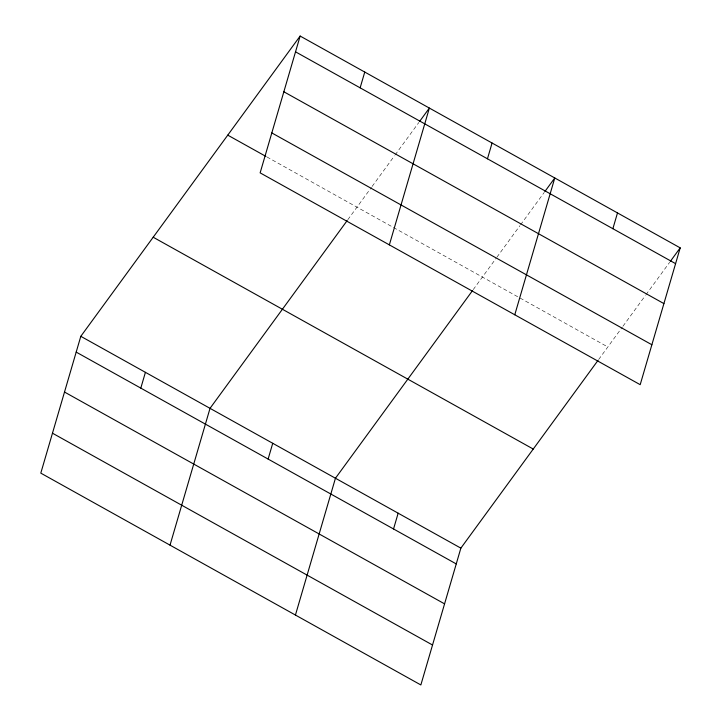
<?xml version="1.0" encoding="UTF-8"?>
<svg xmlns="http://www.w3.org/2000/svg" width="721" height="721" viewBox="0 0 721 721"><rect width="100%" height="100%" fill="white"/><g stroke="black" fill="none" stroke-linecap="round" stroke-linejoin="round"><path stroke-width="0.54" stroke-dasharray="3.6 2.7" d="M347.819 219.698L371.459 187.343M372.117 186.442L394.486 155.808M395.144 154.907L418.838 122.48M473.237 289.599L496.219 258.145M496.877 257.244L519.904 225.709M520.562 224.808L544.256 192.381M598.664 359.5L622.295 327.145M622.953 326.243L645.322 295.61M645.98 294.709L669.674 262.282M266.923 156.962L607.821 346.963"/><path stroke-width="1.08" d="M300.143 36.05L260.137 172.86L640.194 384.681L680.2 247.871L300.143 36.05L80.806 336.319L40.8 473.129L420.857 684.95L460.863 548.14L598.006 360.392M140.802 388.114L145.417 372.333M170.021 545.148L210.027 408.338L347.171 220.59M360.139 87.845L364.754 72.055M268.122 459.07L272.736 443.289M389.358 244.879L429.365 108.069L419.496 121.579M295.439 615.049L335.445 478.239L472.588 290.491M487.459 158.8L492.073 143.019M393.54 528.971L398.154 513.19M514.776 314.78L554.782 177.97L544.914 191.48M612.877 228.701L617.491 212.92M670.332 261.381L680.2 247.871M295.529 51.831L675.586 263.652M283.849 91.774L663.906 303.595M271.817 132.925L651.874 344.746M227.764 135.142L265.941 156.421M153.185 237.227L533.243 449.048M80.806 336.319L460.863 548.14M76.192 352.1L456.249 563.921M64.511 392.044L444.569 603.865M52.48 433.195L432.537 645.016"/></g></svg>
